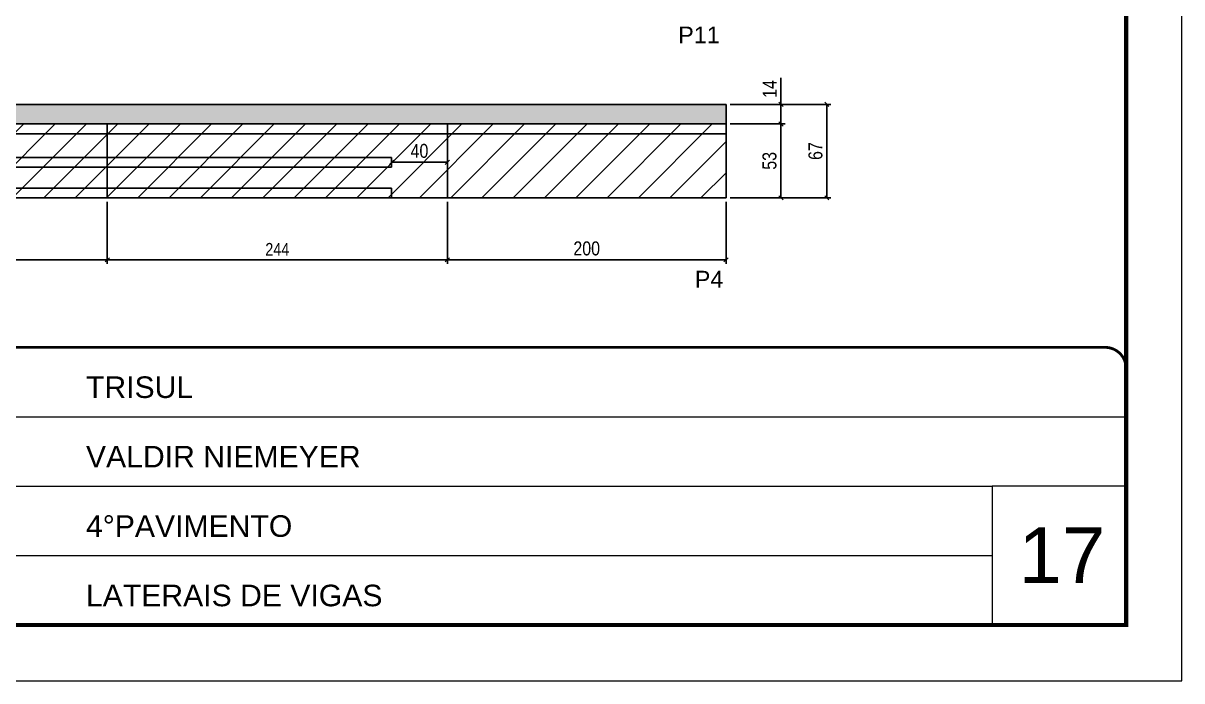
# Model space of a CAD drawing. Extents: x 3330 to 22105, y 1197 to 30204.
# Drawn here: x 13500 to 14331, y 24169 to 24641 of the extents above; entities that cross this region are included whole.
import ezdxf

# ---------------------------------------------------------------- set-up
doc = ezdxf.new("R2010")
doc.units = 0
doc.linetypes.add('CONTINUO', pattern=[0])
doc.linetypes.add('DASHED', pattern=[0.75, 0.5, -0.25])
for name, color, linetype in [('5', 5, 'Continuous'), ('COTA', 241, 'Continuous'), ('Painéis', 200, 'Continuous'), ('SARR_2.2x7', 40, 'Continuous')]:
    doc.layers.add(name, color=color, linetype=linetype)
for name, color, linetype, lineweight in [('CARIMBO', 255, 'Continuous', 9), ('Folhas', 255, 'Continuous', 9), ('Hachura', 251, 'Continuous', 9), ('SARRAFO DE PRESSAO', 251, 'DASHED', 9)]:
    doc.layers.add(name, color=color, linetype=linetype, lineweight=lineweight)
doc.styles.add('ARIAL', font='arial.ttf')
doc.styles.add('COTA TECNICA', font='techl___.ttf', dxfattribs={"height": 10})
doc.styles.add('COTA TECNICA-50', font='techl___.ttf', dxfattribs={"height": 9})
doc.styles.get("Standard").update_dxf_attribs({"font": 'arial.ttf'})
doc.dimstyles.new('COTA PAINEL-50', dxfattribs={"dimtxt": 9, "dimasz": 3, "dimexe": 3, "dimexo": 3, "dimgap": 3, "dimtad": 1, "dimdec": 1, "dimzin": 12, "dimdsep": 46, "dimtxsty": 'COTA TECNICA-50', "dimblk1": 'OBLIQUE', "dimblk2": 'OBLIQUE', "dimsah": 1, "dimcen": 0.9, "dimclrd": 4, "dimclre": 4, "dimclrt": 240, "dimadec": 1, "dimazin": 3, "dimtfac": 1, "dimtdec": 1, "dimtmove": 0, "dimatfit": 3, "dimfxl": 1, "dimtolj": 1, "dimtzin": 12, "dimarcsym": 0})
doc.dimstyles.new('PAINEL', dxfattribs={"dimtxt": 10, "dimasz": 3, "dimexe": 3, "dimexo": 3, "dimgap": 3, "dimtad": 1, "dimdec": 1, "dimzin": 12, "dimdsep": 46, "dimtxsty": 'COTA TECNICA', "dimblk1": 'OBLIQUE', "dimblk2": 'OBLIQUE', "dimsah": 1, "dimcen": 0.9, "dimclrd": 4, "dimclre": 4, "dimclrt": 240, "dimadec": 1, "dimazin": 3, "dimtfac": 1, "dimtdec": 1, "dimtmove": 0, "dimatfit": 3, "dimfxl": 1, "dimtolj": 1, "dimtzin": 12, "dimarcsym": 0})

# ---------------------------------------------------------------- blocks, each defined once
blk = doc.blocks.new('9999999999')
at = {"color": 30, "linetype": 'CONTINUO'}
for p, q in [((98564.56, 34379.64), (99583.98, 34379.64)), ((98564.56, 34329.83), (99487.98, 34329.83)), ((99583.98, 34329.83), (99487.98, 34329.83)), ((99487.98, 34329.83), (99487.98, 34230.21)), ((98564.56, 34280.02), (99487.98, 34280.02))]:
    blk.add_line(p, q, dxfattribs=at)
at = {"color": 30, "linetype": 'CONTINUO', "const_width": 2}
blk.add_lwpolyline([(99583.98, 34230.21), (99583.98, 34414.45, 0.414214), (99568.98, 34429.45), (98228.98, 34429.45, 0.414214), (98213.98, 34414.45), (98213.98, 34245.21, 0.414214), (98228.98, 34230.21), (99583.98, 34230.21)], format="xyb", dxfattribs=at)
at = {"layer": 'Folhas'}
blk.add_lwpolyline([(98138.98, 34190.21), (99623.98, 34190.21), (99623.98, 35240.21), (98138.98, 35240.21)], close=True, dxfattribs=at)
at = {"layer": 'Folhas', "color": 30, "const_width": 3}
blk.add_lwpolyline([(98213.98, 34230.21), (99583.98, 34230.21), (99583.98, 35200.21), (98213.98, 35200.21)], close=True, dxfattribs=at)
at = {"color": 7, "linetype": 'Continuous', "ltscale": 5, "style": 'ARIAL'}
for s, height, p in [('TRISUL', 15.483, (98837.68, 34393.13)), ('VALDIR NIEMEYER', 15.4829, (98837.68, 34343.32)), ('4°PAVIMENTO', 15.4829, (98837.68, 34293.51)), ('LATERAIS DE VIGAS', 15.4829, (98837.68, 34243.7))]:
    blk.add_text(s, height=height, dxfattribs=at).set_placement(p)
blk = doc.blocks.new('_Oblique')
at = {"color": 0, "linetype": 'ByBlock', "lineweight": -2}
blk.add_line((-0.5, -0.5), (0.5, 0.5), dxfattribs=at)
blk = doc.blocks.new('*D538')
at = {"layer": 'COTA', "color": 4, "linetype": 'ByBlock', "lineweight": -2, "transparency": 16777216}
for p, q in [((13316.05, 24512.4), (13316.05, 24467.89)), ((13560.05, 24512.4), (13560.05, 24467.89)), ((13316.05, 24470.89), (13560.05, 24470.89))]:
    blk.add_line(p, q, dxfattribs=at)
at = {"layer": 'Defpoints', "color": 0, "linetype": 'ByBlock', "transparency": 16777216}
for p in [(13316.05, 24515.4), (13560.05, 24515.4), (13560.05, 24470.89)]:
    blk.add_point(p, dxfattribs=at)
at = {"layer": 'COTA', "color": 4, "linetype": 'ByBlock', "lineweight": -2, "transparency": 16777216, "xscale": 3, "yscale": 3, "zscale": 3, "rotation": 180}
blk.add_blockref('_Oblique', (13316.05, 24470.89), dxfattribs=at)
at = {"layer": 'COTA', "color": 4, "linetype": 'ByBlock', "lineweight": -2, "transparency": 16777216, "xscale": 3, "yscale": 3, "zscale": 3}
blk.add_blockref('_Oblique', (13560.05, 24470.89), dxfattribs=at)
at = {"layer": 'COTA', "color": 240, "linetype": 'ByBlock', "transparency": 16777216, "insert": (13438.05, 24478.46), "char_height": 9, "attachment_point": 5, "style": 'COTA TECNICA-50'}
blk.add_mtext('\\A1;244', dxfattribs=at)
blk = doc.blocks.new('*D539')
at = {"layer": 'COTA', "color": 4, "linetype": 'ByBlock', "lineweight": -2, "transparency": 16777216}
for p, q in [((13560.05, 24512.4), (13560.05, 24467.89)), ((13804.05, 24512.4), (13804.05, 24467.89)), ((13560.05, 24470.89), (13804.05, 24470.89))]:
    blk.add_line(p, q, dxfattribs=at)
at = {"layer": 'Defpoints', "color": 0, "linetype": 'ByBlock', "transparency": 16777216}
for p in [(13560.05, 24515.4), (13804.05, 24515.4), (13804.05, 24470.89)]:
    blk.add_point(p, dxfattribs=at)
at = {"layer": 'COTA', "color": 4, "linetype": 'ByBlock', "lineweight": -2, "transparency": 16777216, "xscale": 3, "yscale": 3, "zscale": 3, "rotation": 180}
blk.add_blockref('_Oblique', (13560.05, 24470.89), dxfattribs=at)
at = {"layer": 'COTA', "color": 4, "linetype": 'ByBlock', "lineweight": -2, "transparency": 16777216, "xscale": 3, "yscale": 3, "zscale": 3}
blk.add_blockref('_Oblique', (13804.05, 24470.89), dxfattribs=at)
at = {"layer": 'COTA', "color": 240, "linetype": 'ByBlock', "transparency": 16777216, "insert": (13682.05, 24478.46), "char_height": 9, "attachment_point": 5, "style": 'COTA TECNICA-50'}
blk.add_mtext('\\A1;244', dxfattribs=at)
blk = doc.blocks.new('*D540')
at = {"layer": 'COTA', "color": 4, "linetype": 'ByBlock', "lineweight": -2, "transparency": 16777216}
for p, q in [((14007.05, 24568.4), (14046.45, 24568.4)), ((14043.45, 24568.4), (14043.45, 24515.4)), ((14007.05, 24515.4), (14046.45, 24515.4))]:
    blk.add_line(p, q, dxfattribs=at)
at = {"layer": 'Defpoints', "color": 0, "linetype": 'ByBlock', "transparency": 16777216}
for p in [(14004.05, 24568.4), (14004.05, 24515.4), (14043.45, 24515.4)]:
    blk.add_point(p, dxfattribs=at)
at = {"layer": 'COTA', "color": 4, "linetype": 'ByBlock', "lineweight": -2, "transparency": 16777216, "xscale": 3, "yscale": 3, "zscale": 3}
for p, rotation in [((14043.45, 24568.4), 90), ((14043.45, 24515.4), 270)]:
    blk.add_blockref('_Oblique', p, dxfattribs=dict(at, rotation=rotation))
at = {"layer": 'COTA', "color": 240, "linetype": 'ByBlock', "transparency": 16777216, "insert": (14035.23, 24541.9), "char_height": 10, "attachment_point": 5, "rotation": 90, "style": 'COTA TECNICA'}
blk.add_mtext('\\A1;53', dxfattribs=at)
blk = doc.blocks.new('*D541')
at = {"layer": 'COTA', "color": 4, "linetype": 'ByBlock', "lineweight": -2, "transparency": 16777216}
for p, q in [((14043.45, 24582.4), (14043.45, 24601.52)), ((14007.05, 24582.4), (14046.45, 24582.4)), ((14043.45, 24568.4), (14043.45, 24582.4)), ((14007.05, 24568.4), (14046.45, 24568.4))]:
    blk.add_line(p, q, dxfattribs=at)
at = {"layer": 'Defpoints', "color": 0, "linetype": 'ByBlock', "transparency": 16777216}
for p in [(14004.05, 24582.4), (14043.45, 24582.4), (14004.05, 24568.4)]:
    blk.add_point(p, dxfattribs=at)
at = {"layer": 'COTA', "color": 4, "linetype": 'ByBlock', "lineweight": -2, "transparency": 16777216, "xscale": 3, "yscale": 3, "zscale": 3}
for p, rotation in [((14043.45, 24582.4), 90), ((14043.45, 24568.4), 270)]:
    blk.add_blockref('_Oblique', p, dxfattribs=dict(at, rotation=rotation))
at = {"layer": 'COTA', "color": 240, "linetype": 'ByBlock', "transparency": 16777216, "insert": (14035.37, 24593.46), "char_height": 10, "attachment_point": 5, "rotation": 90, "style": 'COTA TECNICA'}
blk.add_mtext('\\A1;14', dxfattribs=at)
blk = doc.blocks.new('*D542')
at = {"layer": 'COTA', "color": 4, "linetype": 'ByBlock', "lineweight": -2, "transparency": 16777216}
for p, q in [((14007.05, 24582.4), (14079.32, 24582.4)), ((14076.32, 24515.4), (14076.32, 24582.4)), ((14007.05, 24515.4), (14079.32, 24515.4))]:
    blk.add_line(p, q, dxfattribs=at)
at = {"layer": 'Defpoints', "color": 0, "linetype": 'ByBlock', "transparency": 16777216}
for p in [(14004.05, 24582.4), (14076.32, 24582.4), (14004.05, 24515.4)]:
    blk.add_point(p, dxfattribs=at)
at = {"layer": 'COTA', "color": 4, "linetype": 'ByBlock', "lineweight": -2, "transparency": 16777216, "xscale": 3, "yscale": 3, "zscale": 3}
for p, rotation in [((14076.32, 24582.4), 90), ((14076.32, 24515.4), 270)]:
    blk.add_blockref('_Oblique', p, dxfattribs=dict(at, rotation=rotation))
at = {"layer": 'COTA', "color": 240, "linetype": 'ByBlock', "transparency": 16777216, "insert": (14068.22, 24548.9), "char_height": 10, "attachment_point": 5, "rotation": 90, "style": 'COTA TECNICA'}
blk.add_mtext('\\A1;67', dxfattribs=at)
blk = doc.blocks.new('*D417')
at = {"layer": 'COTA', "color": 4, "linetype": 'ByBlock', "lineweight": -2, "transparency": 16777216}
blk.add_line((13764.05, 24540.89), (13804.05, 24540.89), dxfattribs=at)
at = {"layer": 'Defpoints', "color": 0, "linetype": 'ByBlock', "transparency": 16777216}
for p in [(13764.05, 24540.89), (13804.05, 24540.89), (13804.05, 24540.89)]:
    blk.add_point(p, dxfattribs=at)
at = {"layer": 'COTA', "color": 4, "linetype": 'ByBlock', "lineweight": -2, "transparency": 16777216, "xscale": 3, "yscale": 3, "zscale": 3, "rotation": 180}
blk.add_blockref('_Oblique', (13764.05, 24540.89), dxfattribs=at)
at = {"layer": 'COTA', "color": 4, "linetype": 'ByBlock', "lineweight": -2, "transparency": 16777216, "xscale": 3, "yscale": 3, "zscale": 3}
blk.add_blockref('_Oblique', (13804.05, 24540.89), dxfattribs=at)
at = {"layer": 'COTA', "color": 240, "linetype": 'ByBlock', "transparency": 16777216, "insert": (13784.05, 24549), "char_height": 10, "attachment_point": 5, "style": 'COTA TECNICA'}
blk.add_mtext('\\A1;40', dxfattribs=at)
blk = doc.blocks.new('*D418')
at = {"layer": 'COTA', "color": 4, "linetype": 'ByBlock', "lineweight": -2, "transparency": 16777216}
for p, q in [((13804.05, 24512.4), (13804.05, 24467.89)), ((14004.05, 24512.4), (14004.05, 24467.89)), ((13804.05, 24470.89), (14004.05, 24470.89))]:
    blk.add_line(p, q, dxfattribs=at)
at = {"layer": 'Defpoints', "color": 0, "linetype": 'ByBlock', "transparency": 16777216}
for p in [(13804.05, 24515.4), (14004.05, 24515.4), (14004.05, 24470.89)]:
    blk.add_point(p, dxfattribs=at)
at = {"layer": 'COTA', "color": 4, "linetype": 'ByBlock', "lineweight": -2, "transparency": 16777216, "xscale": 3, "yscale": 3, "zscale": 3, "rotation": 180}
blk.add_blockref('_Oblique', (13804.05, 24470.89), dxfattribs=at)
at = {"layer": 'COTA', "color": 4, "linetype": 'ByBlock', "lineweight": -2, "transparency": 16777216, "xscale": 3, "yscale": 3, "zscale": 3}
blk.add_blockref('_Oblique', (14004.05, 24470.89), dxfattribs=at)
at = {"layer": 'COTA', "color": 240, "linetype": 'ByBlock', "transparency": 16777216, "insert": (13904.05, 24479), "char_height": 10, "attachment_point": 5, "style": 'COTA TECNICA'}
blk.add_mtext('\\A1;200', dxfattribs=at)

msp = doc.modelspace()

# ---------------------------------------------------------------- hatches: boundary and pattern name
at = {"layer": 'COTA', "linetype": 'ByBlock'}
h = msp.add_hatch(dxfattribs=at)
h.set_pattern_fill('AR-CONC', color=256, scale=0.03)
h.set_pattern_definition([(50, (-119520.8015, -9183.534), (5.46554007, -0.47817257), [0.5715, -6.2865]), (355, (-119520.8015, -9183.534), (-1.05730264, 5.73170536), [0.4572, -5.02921753]), (100.4514447, (-119520.346, -9183.574), (4.40823741, 5.25353256), [0.48570026, -5.34270734]), (46.1842, (-119520.8015, -9182.01), (8.13237123, -1.26126984), [0.85725, -9.42975]), (96.6355576, (-119520.124, -9182.115), (7.122124, 7.42278374), [0.7285507, -8.01406824]), (351.184151, (-119520.8015, -9182.01), (7.122124, 7.42278374), [0.685799, -7.54379196]), (21, (-119520.0395, -9182.391), (4.54843174, -3.06795595), [0.5715, -6.2865]), (326, (-119520.0395, -9182.391), (1.85406085, 5.52563898), [0.4572, -5.0292]), (71.451445, (-119519.6604, -9182.6466), (6.40249258, 2.45768307), [0.48570026, -5.34269813]), (37.5, (-119520.8015, -9183.534), (0.092658098, 2.536651166), [0, -4.96824, 0, -5.1054, 0, -5.04825]), (7.5, (-119520.8015, -9183.534), (2.004589875, 3.005417245), [0, -2.91084, 0, -4.85394, 0, -1.92405]), (327.5, (-119522.5007, -9183.534), (4.067717855, -0.17186232), [0, -1.905, 0, -5.9436, 0, -7.8867]), (317.5, (-119523.2627, -9183.534), (4.44387544, 0.76279473), [0, -2.4765, 0, -3.94716, 0, -5.6007])])
h.paths.add_polyline_path([(13316.05, 24582.4), (13316.05, 24568.4), (14004.05, 24568.4), (14004.05, 24582.4)])
at = {"layer": 'Hachura', "linetype": 'ByBlock'}
h = msp.add_hatch(dxfattribs=at)
h.set_pattern_fill('ANSI31', color=256, scale=5)
h.paths.add_polyline_path([(13560.05, 25115.97), (13316.05, 25115.97), (13316.05, 25060.97), (13560.05, 25060.97)])
h.paths.add_polyline_path([(13804.05, 25115.97), (13560.05, 25115.97), (13560.05, 25060.97), (13804.05, 25060.97)])
h.paths.add_polyline_path([(14042.05, 25115.97), (13804.05, 25115.97), (13804.05, 25060.97), (14042.05, 25060.97)])
h.paths.add_polyline_path([(14004.05, 24916.86), (13804.05, 24916.86), (13804.05, 24865.86), (14004.05, 24865.86)])
h.paths.add_polyline_path([(13804.05, 24916.86), (13560.05, 24916.86), (13560.05, 24865.86), (13804.05, 24865.86)])
h.paths.add_polyline_path([(13560.05, 24916.86), (13316.05, 24916.86), (13316.05, 24865.86), (13560.05, 24865.86)])
h.paths.add_polyline_path([(13516.05, 24741.63), (13316.05, 24741.63), (13316.05, 24690.63), (13516.05, 24690.63)])
h.paths.add_polyline_path([(13760.05, 24741.63), (13516.05, 24741.63), (13516.05, 24690.63), (13760.05, 24690.63)])
h.paths.add_polyline_path([(14004.05, 24741.63), (13760.05, 24741.63), (13760.05, 24690.63), (14004.05, 24690.63)])
h.paths.add_polyline_path([(14004.05, 24568.4), (13804.05, 24568.4), (13804.05, 24515.4), (14004.05, 24515.4)])
h.paths.add_polyline_path([(13804.05, 24568.4), (13560.05, 24568.4), (13560.05, 24515.4), (13804.05, 24515.4)])
h.paths.add_polyline_path([(13560.05, 24568.4), (13316.05, 24568.4), (13316.05, 24515.4), (13560.05, 24515.4)])

# ---------------------------------------------------------------- linework, layer by layer
at = {"layer": 'COTA', "linetype": 'ByBlock'}
for p, q in [((13316.05, 24582.4), (14004.05, 24582.4)), ((14004.05, 24582.4), (14004.05, 24568.4)), ((13764.05, 24544.39), (13764.05, 24537.39)), ((13764.05, 24522.4), (13764.05, 24515.4))]:
    msp.add_line(p, q, dxfattribs=at)
at = {"layer": 'Painéis', "linetype": 'Continuous'}
for p, q in [((13316.05, 24568.4), (14004.05, 24568.4)), ((13560.05, 24515.4), (13560.05, 24568.4)), ((13804.05, 24515.4), (13804.05, 24568.4)), ((14004.05, 24568.4), (14004.05, 24515.4)), ((14004.05, 24515.4), (13316.05, 24515.4))]:
    msp.add_line(p, q, dxfattribs=at)
at = {"layer": 'SARR_2.2x7', "linetype": 'Continuous'}
for p, q in [((13323.05, 24561.4), (13560.05, 24561.4)), ((14004.05, 24561.4), (13560.05, 24561.4)), ((13323.05, 24544.39), (13560.05, 24544.39)), ((13764.05, 24544.39), (13560.05, 24544.39)), ((13323.05, 24537.39), (13560.05, 24537.39)), ((13764.05, 24537.39), (13560.05, 24537.39)), ((13323.05, 24522.4), (13560.05, 24522.4)), ((13764.05, 24522.4), (13560.05, 24522.4))]:
    msp.add_line(p, q, dxfattribs=at)

# ---------------------------------------------------------------- block references
at = {"layer": 'SARRAFO DE PRESSAO', "color": 6, "linetype": 'ByBlock'}
msp.add_blockref('9999999999', (-85292.92, -10021.38), dxfattribs=at)

# ---------------------------------------------------------------- texts
at = {"layer": '5', "linetype": 'Continuous'}
for s, rotation, p in [('P11', 0.00004, (13969.7, 24626.23)), ('P4', 359.99996, (13981.6, 24451))]:
    msp.add_text(s, height=12, rotation=rotation, dxfattribs=at).set_placement(p)
at = {"layer": 'CARIMBO', "style": 'ARIAL'}
msp.add_text('17', height=40, dxfattribs=at).set_placement((14213.92, 24238.97))

# ---------------------------------------------------------------- dimensions: what is measured, and where the dimension line sits
at = {"layer": 'COTA', "linetype": 'ByBlock'}
for base, p1, p2, picture, middle in [((14043.45, 24582.4), (14004.05, 24568.4), (14004.05, 24582.4), '*D541', (14035.37, 24593.46)), ((14076.32, 24582.4), (14004.05, 24515.4), (14004.05, 24582.4), '*D542', (14068.22, 24548.9)), ((14043.45, 24515.4), (14004.05, 24568.4), (14004.05, 24515.4), '*D540', (14035.23, 24541.9))]:
    dim = msp.add_linear_dim(base=base, p1=p1, p2=p2, angle=90, dimstyle='PAINEL', dxfattribs=at)
    dim.commit()
    dim.dimension.update_dxf_attribs({"geometry": picture, "text_midpoint": middle})
for base, p1, p2, picture, middle in [((13804.05, 24540.89), (13764.05, 24540.89), (13804.05, 24540.89), '*D417', (13784.05, 24549)), ((14004.05, 24470.89), (13804.05, 24515.4), (14004.05, 24515.4), '*D418', (13904.05, 24479))]:
    dim = msp.add_linear_dim(base=base, p1=p1, p2=p2, dimstyle='PAINEL', dxfattribs=at)
    dim.commit()
    dim.dimension.update_dxf_attribs({"geometry": picture, "text_midpoint": middle})
dim = msp.add_linear_dim(base=(13560.05, 24470.89), p1=(13316.05, 24515.4), p2=(13560.05, 24515.4), angle=180, dimstyle='COTA PAINEL-50', override={"dimarcsym": 1}, dxfattribs=at)
dim.commit()
dim.dimension.update_dxf_attribs({"geometry": '*D538', "text_midpoint": (13438.05, 24478.46)})
dim = msp.add_linear_dim(base=(13804.05, 24470.89), p1=(13560.05, 24515.4), p2=(13804.05, 24515.4), dimstyle='COTA PAINEL-50', override={"dimarcsym": 1}, dxfattribs=at)
dim.commit()
dim.dimension.update_dxf_attribs({"geometry": '*D539', "text_midpoint": (13682.05, 24478.46)})

doc.saveas('drawing.dxf')
